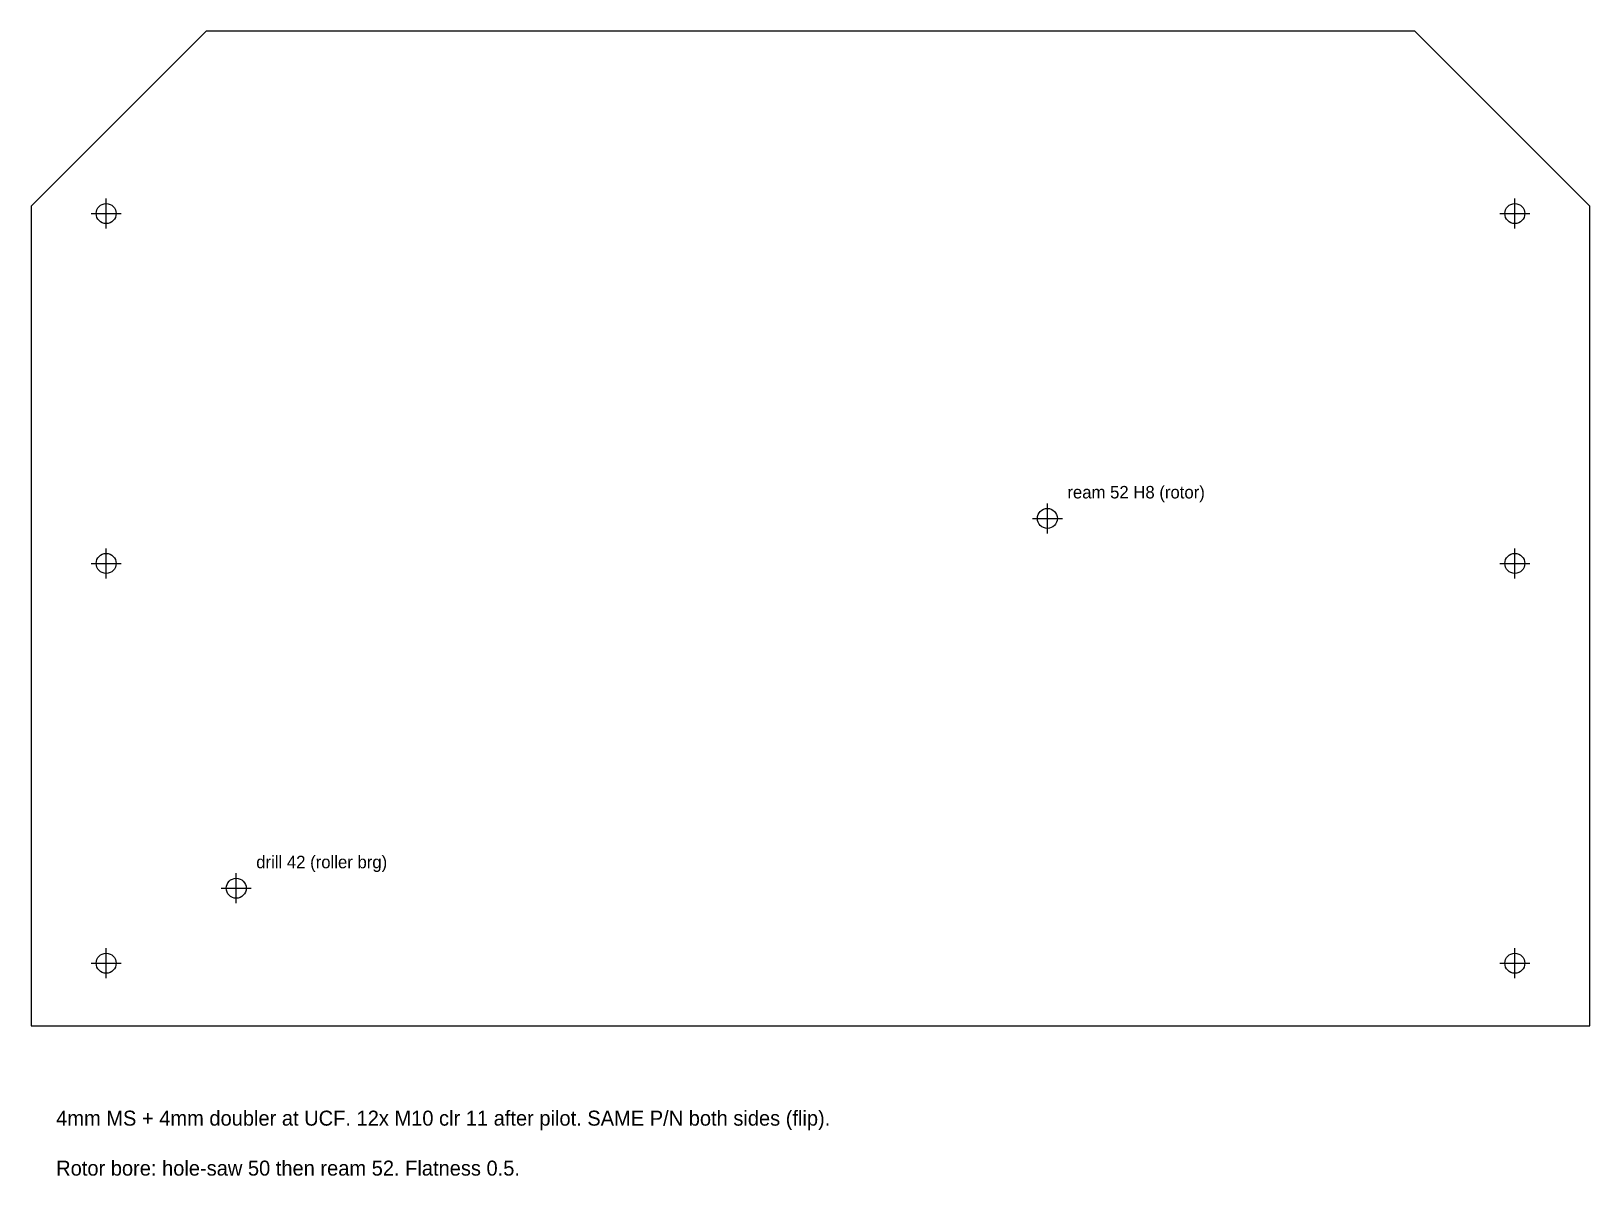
# Model space of a CAD drawing. Header units: metres. Extents: x -406 to 217, y -45 to 413.
import ezdxf

# ---------------------------------------------------------------- set-up
doc = ezdxf.new("R2010")
doc.units = ezdxf.units.M
for name, color, linetype in [('CUT', 7, 'Continuous'), ('NOTE', 4, 'Continuous'), ('PILOT', 1, 'Continuous')]:
    doc.layers.add(name, color=color, linetype=linetype)

msp = doc.modelspace()

# ---------------------------------------------------------------- linework, layer by layer
at = {"layer": 'CUT'}
msp.add_lwpolyline([(-406.5, 15), (217, 15), (217, 343), (147, 413), (-336.5, 413), (-406.5, 343)], close=True, dxfattribs=at)
at = {"layer": 'PILOT'}
for p, q in [((-376.5, 334), (-376.5, 346)), ((187, 334), (187, 346)), ((-382.5, 340), (-370.5, 340)), ((181, 340), (193, 340)), ((0, 212), (0, 224)), ((-6, 218), (6, 218)), ((-376.5, 194), (-376.5, 206)), ((187, 194), (187, 206)), ((-382.5, 200), (-370.5, 200)), ((181, 200), (193, 200)), ((-324.47, 64), (-324.47, 76)), ((-330.47, 70), (-318.47, 70)), ((-376.5, 34), (-376.5, 46)), ((187, 34), (187, 46)), ((-382.5, 40), (-370.5, 40)), ((181, 40), (193, 40))]:
    msp.add_line(p, q, dxfattribs=at)
for centre in [(-376.5, 340), (187, 340), (0, 218), (-376.5, 200), (187, 200), (-324.47, 70), (-376.5, 40), (187, 40)]:
    msp.add_circle(centre, 4, dxfattribs=at)

# ---------------------------------------------------------------- texts
at = {"layer": 'NOTE'}
for s, height, p in [('ream 52 H8 (rotor)', 5, (8, 226)), ('drill 42 (roller brg)', 5, (-316.47, 78)), ('4mm MS + 4mm doubler at UCF. 12x M10 clr 11 after pilot. SAME P/N both sides (flip).', 6, (-396.5, -25)), ('Rotor bore: hole-saw 50 then ream 52. Flatness 0.5.', 6, (-396.5, -45))]:
    msp.add_text(s, height=height, dxfattribs=at).set_placement(p)

doc.saveas('drawing.dxf')
